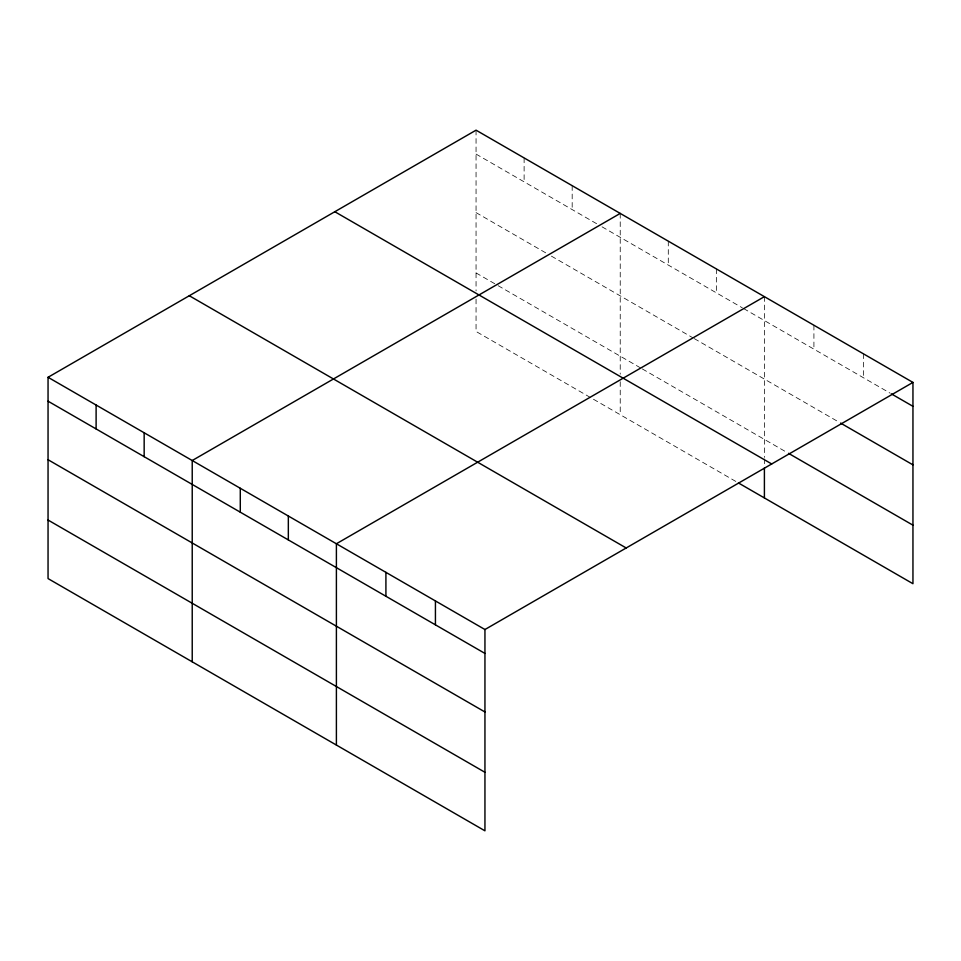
<?xml version="1.0" encoding="UTF-8"?>
<svg xmlns="http://www.w3.org/2000/svg" width="961" height="961" viewBox="0 0 961 961"><rect width="100%" height="100%" fill="white"/><g stroke="black" fill="none" stroke-linecap="round" stroke-linejoin="round"><path stroke-width="0.72" stroke-dasharray="4.8 3.6" d="M476.055 154.084L596.853 223.829M602.054 226.832L742.324 307.82M743.622 308.565L890.102 393.133M476.055 212.621L546.196 253.115M551.398 256.119L692.965 337.852M694.274 338.608L839.313 422.347M476.055 272.936L496.837 284.936M498.134 285.681L641.011 368.171M642.308 368.928L787.263 452.607M735.838 481.449L476.055 331.473L476.055 298.451M863.434 353.828L863.434 377.733M813.919 325.238L813.919 349.155M764.403 296.649L764.403 457.424M764.403 458.926L764.403 464.932M716.353 268.912L716.353 292.817M668.291 241.163L668.291 265.068M620.229 213.414L620.229 374.189M620.229 381.697L620.229 414.72M572.179 185.665L572.179 209.582M524.117 157.928L524.117 181.833M476.055 130.179L476.055 290.955"/><path stroke-width="1.44" d="M48.05 377.289L484.945 629.527L484.945 830.821L48.05 578.582L48.05 377.289L476.055 130.179L912.95 382.418L912.95 583.711L738.432 482.951M620.229 213.414L192.224 460.523L192.224 661.829M764.403 296.649L336.398 543.758L336.398 745.063M484.945 629.527L912.95 382.418M891.364 393.866L912.95 406.323M840.587 423.08L912.95 464.86M788.525 453.34L912.95 525.174M334.812 211.72L771.707 463.959M189.293 295.736L626.188 547.974M48.05 401.193L484.945 653.432M48.05 459.73L484.945 711.969M48.05 520.045L484.945 772.284M764.403 467.935L764.403 497.954M435.429 600.937L435.429 624.842M385.914 572.348L385.914 596.252M288.336 516.021L288.336 539.926M240.286 488.272L240.286 512.177M144.162 432.774L144.162 456.691M96.112 405.037L96.112 428.942"/></g></svg>
